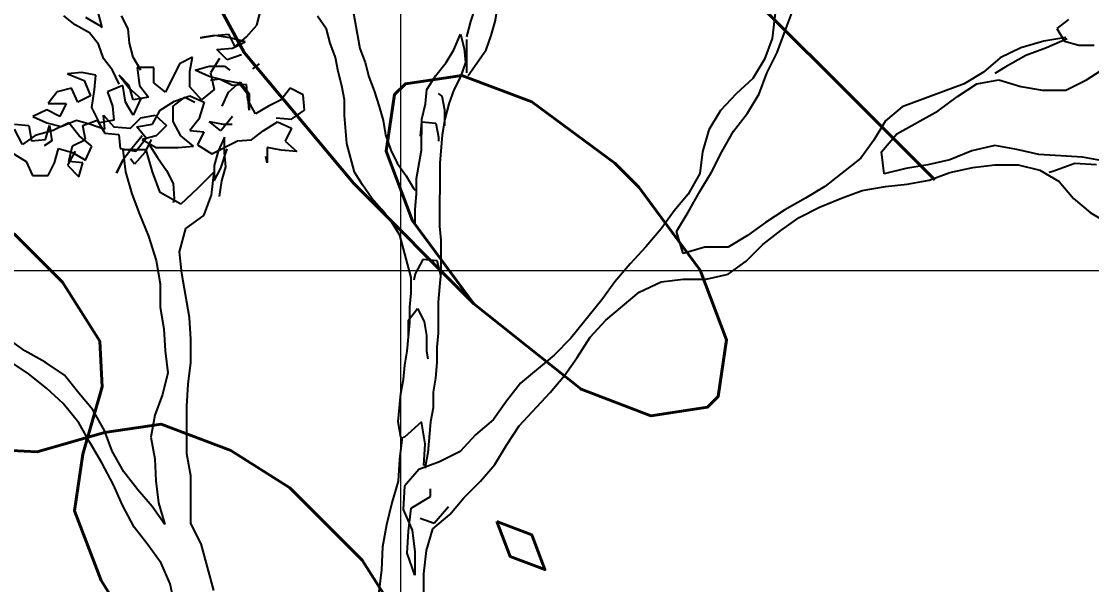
# Model space of a CAD drawing. Header units: millimetres. Extents: x 684983 to 685377, y 990360 to 990509.
# Drawn here: x 685049.589 to 685050.787, y 990437.687 to 990438.317 of the extents above; entities that cross this region are included whole.
import ezdxf

# ---------------------------------------------------------------- set-up
doc = ezdxf.new("R2010")
doc.units = ezdxf.units.MM
doc.layers.add('grid', color=8, linetype='Continuous', lineweight=9)
doc.layers.add('GRID LEVELS', color=7, linetype='Continuous', lineweight=13)
doc.layers.add('TEAK', color=7, linetype='Continuous')
doc.styles.get("Standard").update_dxf_attribs({"font": 'RomanS'})

# ---------------------------------------------------------------- blocks, each defined once
blk = doc.blocks.new('A$C25655A80')
for p, q in [((0.27517, 1.31193), (0.2713, 1.27924)), ((0.03385, 1.27081), (0.03866, 1.28234)), ((0.03866, 1.28234), (0.04154, 1.27176)), ((0.2713, 1.27924), (0.26551, 1.26387)), ((0.02807, 1.2612), (0.03385, 1.27081)), ((0.04154, 1.27176), (0.04249, 1.26119)), ((0.26551, 1.26387), (0.25685, 1.24946)), ((0.02037, 1.2516), (0.02807, 1.2612)), ((0.04249, 1.26119), (0.03864, 1.25062)), ((0.01363, 1.24103), (0.02037, 1.2516)), ((0.03864, 1.25062), (0.03382, 1.24101)), ((0.25685, 1.24946), (0.24434, 1.23793)), ((0.01266, 1.23045), (0.01363, 1.24103)), ((0.03382, 1.24101), (0.02997, 1.23044)), ((0.24434, 1.23793), (0.2328, 1.22545)), ((0.00977, 1.21892), (0.01266, 1.23045)), ((0.02997, 1.23044), (0.02707, 1.21891)), ((0.2328, 1.22545), (0.22413, 1.21104)), ((0.00975, 1.19585), (0.00977, 1.21892)), ((0.02707, 1.21891), (0.02514, 1.20737)), ((0.02514, 1.20737), (0.0232, 1.18623)), ((0.22413, 1.21104), (0.21931, 1.1947)), ((-0.21328, 1.19605), (-0.21137, 1.17971)), ((-0.19597, 1.19604), (-0.21328, 1.19605)), ((-0.19118, 1.17969), (-0.19597, 1.19604)), ((0.00588, 1.17471), (0.00975, 1.19585)), ((0.21931, 1.1947), (0.21737, 1.17836)), ((0.0232, 1.18623), (0.02315, 1.13912)), ((0.40386, 1.17915), (0.42117, 1.18298)), ((0.42117, 1.18298), (0.43752, 1.18488)), ((0.43752, 1.18488), (0.45482, 1.18487)), ((0.45482, 1.18487), (0.47116, 1.18101)), ((-0.21137, 1.17971), (-0.20658, 1.16336)), ((-0.18543, 1.16431), (-0.19118, 1.17969)), ((-0.14504, 1.17965), (-0.15755, 1.16716)), ((-0.14698, 1.16235), (-0.14504, 1.17965)), ((0.00587, 1.16317), (0.00588, 1.17471)), ((0.21737, 1.17836), (0.20871, 1.16298)), ((0.38848, 1.17339), (0.40386, 1.17915)), ((0.47116, 1.18101), (0.48557, 1.17234)), ((-0.15755, 1.16716), (-0.17005, 1.15564)), ((0.33848, 1.16575), (0.35579, 1.16862)), ((0.35579, 1.16862), (0.37213, 1.17053)), ((0.37213, 1.17053), (0.38848, 1.17339)), ((0.48557, 1.17234), (0.49613, 1.15984)), ((-0.20658, 1.16336), (-0.20082, 1.14798)), ((-0.17005, 1.15564), (-0.18543, 1.16431)), ((-0.15276, 1.14697), (-0.14698, 1.16235)), ((0.0049, 1.15164), (0.00587, 1.16317)), ((0.20871, 1.16298), (0.19812, 1.1505)), ((0.30675, 1.15328), (0.3231, 1.16)), ((0.3231, 1.16), (0.33848, 1.16575)), ((0.49613, 1.15984), (0.50862, 1.14925)), ((0.00489, 1.1401), (0.0049, 1.15164)), ((0.19812, 1.1505), (0.18849, 1.13705)), ((0.29136, 1.14561), (0.30675, 1.15328)), ((-0.20082, 1.14798), (-0.19411, 1.13163)), ((-0.16623, 1.13737), (-0.15276, 1.14697)), ((0.27789, 1.136), (0.29136, 1.14561)), ((0.50862, 1.14925), (0.52303, 1.14059)), ((-0.17105, 1.12007), (-0.16623, 1.13737)), ((0.02315, 1.13912), (0.0241, 1.12855)), ((0.18849, 1.13705), (0.17695, 1.1236)), ((0.26443, 1.12544), (0.27789, 1.136)), ((-0.19411, 1.13163), (-0.18836, 1.11336)), ((0.0241, 1.12855), (0.02408, 1.10451)), ((-0.16914, 1.10373), (-0.17105, 1.12007)), ((0.17695, 1.1236), (0.1654, 1.11111)), ((0.25192, 1.11296), (0.26443, 1.12544)), ((-0.18836, 1.11336), (-0.18549, 1.09605)), ((0.1654, 1.11111), (0.15385, 1.09767)), ((0.23845, 1.10336), (0.25192, 1.11296)), ((-0.1634, 1.07104), (-0.16914, 1.10373)), ((0.02408, 1.10451), (0.02311, 1.09394)), ((0.22211, 1.09953), (0.23845, 1.10336)), ((-0.18549, 1.09605), (-0.18551, 1.07875)), ((0.15385, 1.09767), (0.14423, 1.08422)), ((0.17211, 1.08996), (0.18846, 1.09763)), ((0.18846, 1.09763), (0.2048, 1.09954)), ((0.2048, 1.09954), (0.22211, 1.09953)), ((0.02311, 1.09394), (0.02214, 1.08241)), ((0.1471, 1.06883), (0.17211, 1.08996)), ((-0.18551, 1.07875), (-0.18264, 1.06241)), ((0.02214, 1.08241), (0.02212, 1.05933)), ((0.14423, 1.08422), (0.12113, 1.0554)), ((-0.16246, 1.0547), (-0.1634, 1.07104)), ((-0.18264, 1.06241), (-0.18169, 1.04606)), ((0.13555, 1.05635), (0.1471, 1.06883)), ((-0.28647, 1.04616), (-0.29992, 1.05578)), ((-0.16247, 1.03739), (-0.16246, 1.0547)), ((0.02212, 1.05933), (0.02115, 1.04876)), ((0.12113, 1.0554), (0.10862, 1.04291)), ((0.12592, 1.04097), (0.13555, 1.05635)), ((0.02115, 1.04876), (0.02114, 1.03723)), ((-0.2836, 1.02885), (-0.29801, 1.03848)), ((-0.2711, 1.03749), (-0.28647, 1.04616)), ((-0.18169, 1.04606), (-0.17978, 1.02972)), ((0.10862, 1.04291), (0.08361, 1.02179)), ((0.1163, 1.02753), (0.12592, 1.04097)), ((-0.25669, 1.02787), (-0.2711, 1.03749)), ((-0.16441, 1.02105), (-0.16247, 1.03739)), ((0.02114, 1.03723), (0.02016, 1.02569)), ((-0.27016, 1.01827), (-0.2836, 1.02885)), ((-0.24613, 1.0144), (-0.25669, 1.02787)), ((-0.17978, 1.02972), (-0.18364, 1.01338)), ((0.02016, 1.02569), (0.01823, 1.01512)), ((0.10571, 1.01504), (0.1163, 1.02753)), ((-0.25767, 1.00672), (-0.27016, 1.01827)), ((-0.23556, 1.00189), (-0.24613, 1.0144)), ((-0.16539, 1.00471), (-0.16441, 1.02105)), ((0.01823, 1.01512), (0.01822, 1.00358)), ((0.08361, 1.02179), (0.07302, 1.00834)), ((0.08262, 0.99007), (0.10571, 1.01504)), ((-0.24615, 0.99229), (-0.25767, 1.00672)), ((-0.18364, 1.01338), (-0.18942, 0.998)), ((0.07302, 1.00834), (0.0634, 0.99489)), ((-0.22693, 0.9865), (-0.23556, 1.00189)), ((-0.16542, 0.96914), (-0.16539, 1.00471)), ((0.01822, 1.00358), (0.01629, 0.99301)), ((-0.23751, 0.9769), (-0.24615, 0.99229)), ((-0.18942, 0.998), (-0.19232, 0.98167)), ((0.00956, 0.99302), (-0.00295, 0.98149)), ((0.01243, 0.97667), (0.00956, 0.99302)), ((0.01629, 0.99301), (0.01435, 0.96994)), ((0.0634, 0.99489), (0.04993, 0.98337)), ((-0.22117, 0.97112), (-0.22693, 0.9865)), ((0.04993, 0.98337), (0.03838, 0.97088)), ((0.07299, 0.97565), (0.08262, 0.99007)), ((-0.22887, 0.96247), (-0.23751, 0.9769)), ((-0.19232, 0.98167), (-0.18945, 0.96532)), ((-0.00487, 0.98149), (-0.00681, 0.96515)), ((-0.00295, 0.98149), (-0.00391, 0.98149)), ((0.01145, 0.96033), (0.01243, 0.97667)), ((0.06433, 0.96124), (0.07299, 0.97565)), ((-0.21253, 0.95573), (-0.22117, 0.97112)), ((-0.16255, 0.9528), (-0.16542, 0.96914)), ((0.01435, 0.96994), (0.01241, 0.95937)), ((0.03838, 0.97088), (0.02299, 0.9632)), ((-0.22023, 0.94612), (-0.22887, 0.96247)), ((-0.18945, 0.96532), (-0.18851, 0.94898)), ((-0.00681, 0.96515), (-0.00778, 0.94881)), ((0.02299, 0.9632), (0.00761, 0.95745)), ((0.01241, 0.95937), (0.01241, 0.95841)), ((0.05374, 0.94876), (0.06433, 0.96124)), ((-0.20197, 0.94226), (-0.21253, 0.95573)), ((-0.16258, 0.91723), (-0.16255, 0.9528)), ((0.00761, 0.95745), (-0.00298, 0.94496)), ((-0.21352, 0.93074), (-0.22023, 0.94612)), ((-0.18851, 0.94898), (-0.1866, 0.93263)), ((-0.00778, 0.94881), (-0.0126, 0.93247)), ((-0.00298, 0.94496), (-0.00396, 0.92766)), ((0.01624, 0.93725), (0.01624, 0.94302)), ((0.04123, 0.93627), (0.05374, 0.94876)), ((-0.19141, 0.92975), (-0.20197, 0.94226)), ((0.00181, 0.92862), (0.01624, 0.93725)), ((0.03065, 0.92378), (0.04123, 0.93627)), ((-0.20488, 0.91439), (-0.21352, 0.93074)), ((-0.18181, 0.91629), (-0.19141, 0.92975)), ((-0.1866, 0.93263), (-0.18181, 0.91629)), ((-0.0126, 0.93247), (-0.01646, 0.91614)), ((-0.00396, 0.92766), (0.00276, 0.91227)), ((-0.00013, 0.91131), (0.00181, 0.92862)), ((0.02969, 0.92955), (0.0191, 0.91706)), ((0.0191, 0.91706), (0.00853, 0.92092)), ((0.01814, 0.91322), (0.03065, 0.92378)), ((-0.19432, 0.90092), (-0.20488, 0.91439)), ((-0.15491, 0.90184), (-0.16258, 0.91723)), ((-0.01646, 0.91614), (-0.01936, 0.8998)), ((-0.0011, 0.89497), (-0.00013, 0.91131)), ((0.00276, 0.91227), (0.00467, 0.89593)), ((0.01332, 0.89688), (0.01814, 0.91322)), ((-0.18472, 0.88745), (-0.19432, 0.90092)), ((-0.14532, 0.86723), (-0.15491, 0.90184)), ((-0.01936, 0.8998), (-0.02034, 0.88249)), ((0.00465, 0.87863), (-0.0011, 0.89497)), ((0.00467, 0.89593), (0.00465, 0.87863)), ((0.01138, 0.87958), (0.01332, 0.89688)), ((-0.178, 0.87206), (-0.18472, 0.88745)), ((-0.02034, 0.88249), (-0.02228, 0.86615)), ((0.01135, 0.84497), (0.01138, 0.87958)), ((-0.17417, 0.85476), (-0.178, 0.87206))]:
    blk.add_line(p, q)
at = {"color": 62}
for p, q in [((0.28092, 1.285), (0.29248, 1.31575)), ((-0.04207, 1.30356), (-0.03633, 1.27184)), ((0.04636, 1.29195), (0.05022, 1.30348)), ((0.06463, 1.29193), (0.06656, 1.30346)), ((-0.24876, 1.28933), (-0.2574, 1.29607)), ((-0.24106, 1.29509), (-0.23145, 1.28932)), ((-0.22857, 1.28739), (-0.23145, 1.29797)), ((-0.20935, 1.28641), (-0.21415, 1.29603)), ((-0.11321, 1.28921), (-0.11032, 1.30074)), ((-0.06131, 1.28628), (-0.06803, 1.2959)), ((-0.23819, 1.28356), (-0.24876, 1.28933)), ((-0.23145, 1.28932), (-0.22857, 1.28739)), ((-0.2084, 1.27584), (-0.20935, 1.28641)), ((-0.12091, 1.28056), (-0.11321, 1.28921)), ((-0.05843, 1.2757), (-0.06131, 1.28628)), ((0.04347, 1.28041), (0.04636, 1.29195)), ((0.06173, 1.28136), (0.06463, 1.29193)), ((0.49241, 1.29346), (0.48375, 1.28674)), ((0.48375, 1.28674), (0.48951, 1.27712)), ((-0.23147, 1.2749), (-0.23819, 1.28356)), ((-0.15552, 1.27964), (-0.14494, 1.28155)), ((-0.14494, 1.28155), (-0.15552, 1.27964)), ((-0.14494, 1.28155), (-0.13437, 1.2825)), ((-0.13341, 1.27962), (-0.14494, 1.28155)), ((-0.13437, 1.2825), (-0.12957, 1.27288)), ((-0.12188, 1.27672), (-0.13341, 1.27962)), ((-0.12957, 1.27288), (-0.12091, 1.28056)), ((0.04344, 1.2535), (0.04347, 1.27849)), ((0.05788, 1.27079), (0.06173, 1.28136)), ((0.27513, 1.26867), (0.28092, 1.285)), ((0.49047, 1.28001), (0.47413, 1.27714)), ((0.49143, 1.27904), (0.47605, 1.27233)), ((-0.22763, 1.26432), (-0.23147, 1.2749)), ((-0.20552, 1.26526), (-0.2084, 1.27584)), ((-0.14303, 1.27097), (-0.1315, 1.27192)), ((-0.13535, 1.26327), (-0.14303, 1.27097)), ((-0.1315, 1.27192), (-0.12188, 1.27672)), ((-0.0546, 1.26512), (-0.05843, 1.2757)), ((-0.03633, 1.27184), (-0.03249, 1.26126)), ((0.0444, 1.25157), (0.05788, 1.27079)), ((0.45682, 1.27235), (0.44143, 1.26467)), ((0.47413, 1.27714), (0.45682, 1.27235)), ((0.47605, 1.27233), (0.46066, 1.26657)), ((0.48951, 1.27712), (0.50008, 1.27423)), ((0.50008, 1.27423), (0.51162, 1.27422)), ((-0.22091, 1.25566), (-0.22763, 1.26432)), ((-0.19976, 1.25564), (-0.20552, 1.26526)), ((-0.1613, 1.26522), (-0.17092, 1.26042)), ((-0.16323, 1.25465), (-0.1613, 1.26522)), ((-0.14112, 1.26424), (-0.14785, 1.25367)), ((-0.12477, 1.26711), (-0.13535, 1.26327)), ((-0.05268, 1.25455), (-0.0546, 1.26512)), ((0.26743, 1.25329), (0.27513, 1.26867)), ((0.44143, 1.26467), (0.42893, 1.25411)), ((0.46066, 1.26657), (0.44527, 1.25794)), ((-0.21611, 1.24508), (-0.22091, 1.25566)), ((-0.20264, 1.25757), (-0.20073, 1.24411)), ((-0.19015, 1.25756), (-0.20264, 1.25757)), ((-0.19016, 1.24602), (-0.19015, 1.25756)), ((-0.17092, 1.26042), (-0.18151, 1.23928)), ((-0.16324, 1.24311), (-0.16323, 1.25465)), ((-0.15939, 1.25561), (-0.14881, 1.25848)), ((-0.14882, 1.25079), (-0.15939, 1.25561)), ((-0.14881, 1.25848), (-0.13728, 1.25847)), ((-0.13728, 1.25847), (-0.13343, 1.25558)), ((-0.11613, 1.25653), (-0.11132, 1.26037)), ((-0.04981, 1.24397), (-0.05268, 1.25455)), ((-0.03249, 1.26126), (-0.02962, 1.25068)), ((0.42893, 1.25411), (0.4145, 1.24547)), ((0.44527, 1.25794), (0.43758, 1.25314)), ((0.50583, 1.24827), (0.51641, 1.25499)), ((-0.24398, 1.25376), (-0.25456, 1.25281)), ((-0.25456, 1.25281), (-0.24207, 1.24799)), ((-0.23341, 1.25183), (-0.24398, 1.25376)), ((-0.24207, 1.24799), (-0.23727, 1.23645)), ((-0.23438, 1.24126), (-0.23341, 1.25183)), ((-0.21611, 1.25181), (-0.20843, 1.24219)), ((-0.20843, 1.24412), (-0.21611, 1.25181)), ((-0.18151, 1.23928), (-0.19016, 1.24602)), ((-0.13729, 1.2479), (-0.14882, 1.25079)), ((-0.14113, 1.24886), (-0.14786, 1.24791)), ((-0.14785, 1.25367), (-0.14498, 1.24117)), ((-0.13152, 1.24405), (-0.14113, 1.24886)), ((-0.12671, 1.24596), (-0.13729, 1.2479)), ((-0.13441, 1.23924), (-0.12575, 1.24692)), ((-0.11999, 1.23731), (-0.12671, 1.24596)), ((-0.12575, 1.24692), (-0.11903, 1.23827)), ((-0.02962, 1.25068), (-0.02578, 1.2401)), ((0.26165, 1.23792), (0.26743, 1.25329)), ((0.42411, 1.24546), (0.44046, 1.24833)), ((0.44046, 1.24833), (0.4568, 1.24351)), ((0.49044, 1.24059), (0.50583, 1.24827)), ((-0.26226, 1.23936), (-0.269, 1.23071)), ((-0.25169, 1.24223), (-0.26226, 1.23936)), ((-0.24689, 1.23165), (-0.25169, 1.24223)), ((-0.23632, 1.2278), (-0.23438, 1.24126)), ((-0.21323, 1.24412), (-0.22477, 1.23932)), ((-0.22477, 1.23932), (-0.22094, 1.22875)), ((-0.21132, 1.23162), (-0.21323, 1.24412)), ((-0.20555, 1.23354), (-0.20843, 1.24412)), ((-0.20843, 1.24219), (-0.19978, 1.23449)), ((-0.20073, 1.24411), (-0.19401, 1.23545)), ((-0.1546, 1.23349), (-0.16324, 1.24311)), ((-0.14498, 1.24117), (-0.1546, 1.23349)), ((-0.13923, 1.22867), (-0.13441, 1.23924)), ((-0.12095, 1.245), (-0.13152, 1.24405)), ((-0.12, 1.23346), (-0.12095, 1.245)), ((-0.11903, 1.23827), (-0.11904, 1.22577)), ((-0.08826, 1.24208), (-0.095, 1.23344)), ((-0.07866, 1.23727), (-0.08826, 1.24208)), ((-0.0479, 1.23339), (-0.04981, 1.24397)), ((-0.02578, 1.2401), (-0.02195, 1.22856)), ((0.02516, 1.23621), (0.02228, 1.23814)), ((0.4145, 1.24547), (0.36834, 1.22821)), ((0.40968, 1.23586), (0.42411, 1.24546)), ((0.4568, 1.24351), (0.47313, 1.24061)), ((0.47313, 1.24061), (0.49044, 1.24059)), ((-0.269, 1.23071), (-0.25554, 1.2307)), ((-0.25554, 1.2307), (-0.26036, 1.22109)), ((-0.23727, 1.23645), (-0.24689, 1.23165)), ((-0.20556, 1.222), (-0.21132, 1.23162)), ((-0.19978, 1.23449), (-0.20556, 1.222)), ((-0.19401, 1.23545), (-0.20555, 1.23354)), ((-0.18537, 1.22583), (-0.17479, 1.23255)), ((-0.17575, 1.2287), (-0.1671, 1.23543)), ((-0.17479, 1.23255), (-0.16325, 1.23638)), ((-0.1671, 1.23543), (-0.15941, 1.23157)), ((-0.16325, 1.23638), (-0.15268, 1.23157)), ((-0.15268, 1.23157), (-0.15654, 1.21907)), ((-0.11424, 1.22288), (-0.12, 1.23346)), ((-0.11904, 1.22577), (-0.11999, 1.23731)), ((-0.095, 1.23344), (-0.10462, 1.22864)), ((-0.0777, 1.22573), (-0.07866, 1.23727)), ((-0.04791, 1.22186), (-0.0479, 1.23339)), ((0.02708, 1.22564), (0.02516, 1.23621)), ((0.25298, 1.22351), (0.26165, 1.23792)), ((0.39526, 1.2253), (0.40968, 1.23586)), ((-0.26997, 1.22591), (-0.28054, 1.22111)), ((-0.26036, 1.22109), (-0.26997, 1.22591)), ((-0.23056, 1.21626), (-0.23632, 1.2278)), ((-0.22767, 1.22202), (-0.21999, 1.21336)), ((-0.22672, 1.21145), (-0.22767, 1.22202)), ((-0.22094, 1.22875), (-0.21998, 1.21817)), ((-0.1998, 1.22008), (-0.18922, 1.22199)), ((-0.19115, 1.21526), (-0.18537, 1.22583)), ((-0.18922, 1.22199), (-0.18057, 1.21429)), ((-0.17577, 1.21717), (-0.17575, 1.2287)), ((-0.10462, 1.22864), (-0.11424, 1.22288)), ((-0.08732, 1.21901), (-0.0777, 1.22573)), ((-0.02195, 1.22856), (-0.01907, 1.21799)), ((0.02707, 1.2141), (0.02708, 1.22564)), ((0.24239, 1.21006), (0.25298, 1.22351)), ((0.36834, 1.22821), (0.35584, 1.21764)), ((0.36448, 1.20802), (0.39526, 1.2253)), ((-0.29401, 1.21535), (-0.28343, 1.21438)), ((-0.28343, 1.21438), (-0.28152, 1.20285)), ((-0.28054, 1.22111), (-0.26997, 1.21629)), ((-0.27095, 1.2038), (-0.26805, 1.21437)), ((-0.26997, 1.21629), (-0.2594, 1.2134)), ((-0.26805, 1.21437), (-0.26614, 1.20283)), ((-0.25363, 1.21628), (-0.26517, 1.21052)), ((-0.2594, 1.2134), (-0.24786, 1.2182)), ((-0.24595, 1.20666), (-0.25363, 1.21628)), ((-0.24786, 1.2182), (-0.23729, 1.2153)), ((-0.24306, 1.21435), (-0.23248, 1.21818)), ((-0.24115, 1.20377), (-0.24306, 1.21435)), ((-0.23729, 1.2153), (-0.22672, 1.21145)), ((-0.23248, 1.21818), (-0.22672, 1.20856)), ((-0.21998, 1.21817), (-0.23056, 1.21626)), ((-0.20749, 1.21239), (-0.1998, 1.22008)), ((-0.20269, 1.21335), (-0.19115, 1.21526)), ((-0.18057, 1.21429), (-0.18827, 1.20661)), ((-0.17001, 1.20659), (-0.17577, 1.21717)), ((-0.15654, 1.21907), (-0.16327, 1.21043)), ((-0.14885, 1.21714), (-0.13828, 1.21521)), ((-0.1402, 1.21041), (-0.14885, 1.21714)), ((-0.13154, 1.22097), (-0.1402, 1.21041)), ((-0.13828, 1.21521), (-0.13155, 1.21521)), ((-0.10848, 1.21038), (-0.0979, 1.2171)), ((-0.09886, 1.21998), (-0.08732, 1.21901)), ((-0.0979, 1.2171), (-0.08733, 1.21228)), ((-0.046, 1.20071), (-0.04791, 1.22186)), ((-0.01907, 1.21799), (-0.01716, 1.20741)), ((0.00879, 1.20643), (0.00977, 1.217)), ((0.00977, 1.217), (0.02034, 1.21603)), ((0.02034, 1.21603), (0.02225, 1.20545)), ((0.35584, 1.21764), (0.34717, 1.20323)), ((-0.28825, 1.19997), (-0.29401, 1.21151)), ((-0.27863, 1.20669), (-0.28825, 1.19997)), ((-0.26517, 1.21052), (-0.27863, 1.20669)), ((-0.23634, 1.19896), (-0.24595, 1.20666)), ((-0.22672, 1.20856), (-0.21615, 1.20759)), ((-0.21999, 1.21336), (-0.20749, 1.21239)), ((-0.21615, 1.20759), (-0.2152, 1.19702)), ((-0.19885, 1.20662), (-0.20655, 1.19701)), ((-0.19596, 1.20469), (-0.20269, 1.21335)), ((-0.18827, 1.20661), (-0.19885, 1.20373)), ((-0.1604, 1.19889), (-0.17001, 1.20659)), ((-0.16327, 1.21043), (-0.1527, 1.20946)), ((-0.1527, 1.20946), (-0.15752, 1.19985)), ((-0.11714, 1.20366), (-0.10848, 1.21038)), ((-0.08733, 1.21228), (-0.09215, 1.20267)), ((-0.01716, 1.20741), (-0.01332, 1.19587)), ((0.23373, 1.19468), (0.24239, 1.21006)), ((0.35293, 1.19458), (0.36448, 1.20802)), ((-0.28152, 1.20285), (-0.27095, 1.2038)), ((-0.26614, 1.20283), (-0.27191, 1.19899)), ((-0.25366, 1.18744), (-0.25076, 1.19897)), ((-0.25076, 1.19897), (-0.24115, 1.20377)), ((-0.24116, 1.18839), (-0.23634, 1.19896)), ((-0.20366, 1.19508), (-0.19596, 1.20469)), ((-0.19885, 1.20373), (-0.18828, 1.19795)), ((-0.19212, 1.20373), (-0.19694, 1.19412)), ((-0.19405, 1.20084), (-0.18733, 1.19026)), ((-0.17194, 1.19794), (-0.1604, 1.19889)), ((-0.15752, 1.19985), (-0.14695, 1.19311)), ((-0.14695, 1.19311), (-0.12771, 1.20271)), ((-0.13732, 1.2056), (-0.14214, 1.19503)), ((-0.13733, 1.19406), (-0.13732, 1.2056)), ((-0.12771, 1.20271), (-0.11714, 1.20366)), ((-0.09215, 1.20267), (-0.0835, 1.19497)), ((-0.04026, 1.17955), (-0.046, 1.20071)), ((0.02225, 1.20545), (0.02225, 1.20257)), ((0.34717, 1.20323), (0.33754, 1.18978)), ((0.43753, 1.1993), (0.42022, 1.19548)), ((0.45387, 1.19641), (0.43753, 1.1993)), ((-0.29499, 1.19325), (-0.28538, 1.18747)), ((-0.26423, 1.18649), (-0.26134, 1.19706)), ((-0.26134, 1.19706), (-0.25077, 1.19417)), ((-0.24884, 1.19513), (-0.25462, 1.18456)), ((-0.25077, 1.19417), (-0.24116, 1.18839)), ((-0.2152, 1.19702), (-0.20366, 1.19508)), ((-0.20655, 1.19701), (-0.21328, 1.18836)), ((-0.19694, 1.19412), (-0.20463, 1.18547)), ((-0.18828, 1.19795), (-0.17194, 1.19794)), ((-0.18733, 1.19026), (-0.18061, 1.18064)), ((-0.14214, 1.19503), (-0.14503, 1.18446)), ((-0.14023, 1.18253), (-0.13541, 1.19694)), ((-0.13638, 1.18349), (-0.13733, 1.19406)), ((-0.10562, 1.18634), (-0.10658, 1.19115)), ((-0.10561, 1.19788), (-0.10562, 1.18634)), ((-0.09504, 1.19595), (-0.10561, 1.19788)), ((-0.0835, 1.19497), (-0.09504, 1.19595)), ((-0.01332, 1.19587), (-0.00853, 1.18625)), ((0.22602, 1.17931), (0.23373, 1.19468)), ((0.35484, 1.17823), (0.35293, 1.19458)), ((0.42022, 1.19548), (0.40387, 1.18876)), ((0.47021, 1.19255), (0.45387, 1.19641)), ((0.50289, 1.19059), (0.47021, 1.19255)), ((0.51923, 1.18769), (0.50289, 1.19059)), ((-0.28538, 1.18747), (-0.28058, 1.17689)), ((-0.26905, 1.17688), (-0.26423, 1.18649)), ((-0.25462, 1.18456), (-0.24598, 1.1759)), ((-0.24308, 1.18647), (-0.25366, 1.18744)), ((-0.24598, 1.1759), (-0.24308, 1.18647)), ((-0.2181, 1.17876), (-0.21328, 1.18836)), ((-0.21328, 1.18836), (-0.2181, 1.17876)), ((-0.20463, 1.18547), (-0.20751, 1.18932)), ((-0.14503, 1.18446), (-0.14504, 1.17292)), ((-0.14504, 1.17292), (-0.14023, 1.18253)), ((-0.13928, 1.17292), (-0.13638, 1.18349)), ((-0.00853, 1.18625), (-0.00181, 1.17664)), ((0.33754, 1.18978), (0.31061, 1.16866)), ((0.37118, 1.18206), (0.35484, 1.17823)), ((0.38753, 1.18493), (0.37118, 1.18206)), ((0.40387, 1.18876), (0.38753, 1.18493)), ((0.49712, 1.18579), (0.48077, 1.18004)), ((0.51346, 1.18482), (0.49712, 1.18579)), ((-0.28058, 1.17689), (-0.26905, 1.17688)), ((-0.18061, 1.18064), (-0.17581, 1.17103)), ((-0.0345, 1.16994), (-0.04026, 1.17955)), ((-0.00181, 1.17664), (0.00395, 1.16702)), ((0.21736, 1.1649), (0.22602, 1.17931)), ((0.48077, 1.18004), (0.47789, 1.17908)), ((-0.17581, 1.17103), (-0.17486, 1.15949)), ((-0.14121, 1.16138), (-0.13928, 1.17292)), ((-0.02778, 1.16032), (-0.0345, 1.16994)), ((0.00395, 1.16702), (0.00491, 1.16605)), ((0.31061, 1.16866), (0.29618, 1.16002)), ((-0.17486, 1.15949), (-0.17582, 1.15661)), ((-0.02009, 1.15166), (-0.02778, 1.16032)), ((0.20869, 1.14953), (0.21736, 1.1649)), ((0.29618, 1.16002), (0.28079, 1.15138)), ((-0.01337, 1.143), (-0.02009, 1.15166)), ((0.28079, 1.15138), (0.26636, 1.14178)), ((-0.00665, 1.13242), (-0.01337, 1.143)), ((0.20003, 1.13511), (0.20869, 1.14953)), ((0.20482, 1.11877), (0.20003, 1.13511)), ((0.26636, 1.14178), (0.2529, 1.13218)), ((0.00197, 1.10069), (-0.00665, 1.13242)), ((0.2529, 1.13218), (0.23847, 1.12354)), ((0.22117, 1.12356), (0.20482, 1.11877)), ((0.23847, 1.12354), (0.22117, 1.12356)), ((0.01063, 1.11414), (0.00486, 1.10357)), ((0.02121, 1.11317), (0.01063, 1.11414)), ((0.02408, 1.10259), (0.02121, 1.11317)), ((0.00486, 1.10357), (0.00389, 1.09876)), ((0.00196, 1.08915), (0.00197, 1.10069)), ((0.00099, 1.07858), (0.00196, 1.08915)), ((0.00098, 1.06704), (0.00099, 1.07858)), ((0.00002, 1.06897), (0.00675, 1.07761)), ((0.00675, 1.07761), (0.01155, 1.068)), ((-0.00097, 1.0459), (0.00098, 1.06704)), ((0.00001, 1.05743), (0.00002, 1.06897)), ((0.01155, 1.068), (0.01346, 1.05742)), ((0.01346, 1.05742), (0.01345, 1.04588)), ((-0.0029, 1.03532), (-0.00097, 1.0459)), ((0.01345, 1.04588), (0.01441, 1.04012)), ((-0.00387, 1.02475), (-0.0029, 1.03532)), ((-0.0058, 1.01418), (-0.00387, 1.02475)), ((-0.00774, 0.99303), (-0.0058, 1.01418)), ((-0.00583, 0.98149), (-0.00774, 0.99303))]:
    blk.add_line(p, q, dxfattribs=at)
blk = doc.blocks.new('TR')
blk.add_blockref('A$C25655A80', (0.01921, 0.01485, 1.34531))

msp = doc.modelspace()

# ---------------------------------------------------------------- linework, layer by layer
at = {"layer": 'grid'}
for p, q in [((685050.0136, 990509.1548), (685050.0136, 990370.8996)), ((685085.1957, 990438.0381), (684982.7636, 990438.0381))]:
    msp.add_line(p, q, dxfattribs=at)

# ---------------------------------------------------------------- block references
at = {"layer": 'TEAK', "xscale": 1.5, "yscale": 1.5, "zscale": 1.5}
msp.add_blockref('TR', (685049.994, 990436.357, 98.641), dxfattribs=at)

# ---------------------------------------------------------------- texts
at = {"layer": 'GRID LEVELS', "width": 0.5}
msp.add_text('98.613', height=0.8, rotation=45, dxfattribs=at).set_placement((685049.63, 990437.1578, 98.6127))

doc.saveas('drawing.dxf')
